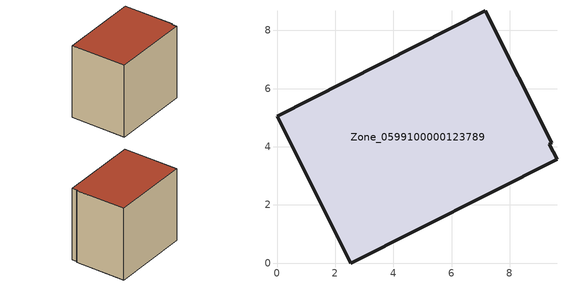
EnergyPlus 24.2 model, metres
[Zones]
Zone_0599100000123789
 floor ground (C_G): 9.45,4.14 9.36,4.08 9.63,3.58 2.54,0 0,5.04 7.16,8.67 z2.69
 wall outside (C_F): 9.45,4.14 7.16,8.67 0,5.04 2.54,0 9.63,3.58 9.36,4.08 9.45,4.14 z2.69:10.11
 roof outside (C_R): 9.36,4.08 9.45,4.14 7.16,8.67 0,5.04 2.54,0 9.63,3.58 z10.11
[BUILDING]
Pand.0599100000123789: North Axis=0; Terrain=City; Loads Convergence Tolerance Value=0.04; Temperature Convergence Tolerance Value=0.4; Solar Distribution=FullExterior; Maximum Number of Warmup Days=25; Minimum Number of Warmup Days=1
[Site:Location]
Rotterdam.The.Hague.AP_ZH_NLD Design_Conditions: Latitude=51.96; Longitude=4.45; Time Zone=1; Elevation=-4.5
[SITE:GROUNDTEMPERATURE:BUILDINGSURFACE]
18, 18, 18, 18, 18, 18, 18, 18, 18, 18, 18, 18
[MATERIAL] Thermal Absorptance=0.9; Solar Absorptance=0.7; Visible Absorptance=0.7
Name | Roughness | Thickness | Conductivity | Density | Specific Heat
G.TI.1946-1964 | MediumSmooth | 0.15 | 1 | 540 | 1210
F.TI.1946-1964 | Rough | 0.3 | 0.857143 | 1920 | 840
R.TI.1946-1964 | MediumRough | 0.2 | 0.277778 | 1500 | 1000
[CONSTRUCTION]
C_G: G.TI.1946-1964
C_F: F.TI.1946-1964
C_R: R.TI.1946-1964
[ZONE]
Zone_0599100000123789: Type=1; Multiplier=1; Ceiling Height=Autocalculate; Volume=Autocalculate; Floor Area=autocalculate; Part of Total Floor Area=Yes
[ZONEINFILTRATION:DESIGNFLOWRATE]
Infil_Zone_0599100000123789: Zone or ZoneList or Space or SpaceList=Zone_0599100000123789; Schedule=AlwaysOn; Design Flow Rate Calculation Method=Flow/Area; Flow Rate per Floor Area=0.003; Constant Term Coefficient=1; Temperature Term Coefficient=0; Velocity Term Coefficient=0; Velocity Squared Term Coefficient=0
[HVACTEMPLATE:ZONE:IDEALLOADSAIRSYSTEM]
Zone_0599100000123789: Maximum Heating Supply Air Temperature=50; Minimum Cooling Supply Air Temperature=13; Maximum Heating Supply Air Humidity Ratio=0.0156; Minimum Cooling Supply Air Humidity Ratio=0.0077; Heating Limit=NoLimit; Cooling Limit=NoLimit; Dehumidification Control Type=ConstantSensibleHeatRatio; Cooling Sensible Heat Ratio=0.7; Dehumidification Setpoint=60; Humidification Control Type=None; Humidification Setpoint=30; Outdoor Air Method=None; Outdoor Air Flow Rate per Person=0.00944; Outdoor Air Flow Rate per Zone Floor Area=0; Outdoor Air Flow Rate per Zone=0; Demand Controlled Ventilation Type=None; Outdoor Air Economizer Type=NoEconomizer; Heat Recovery Type=None; Sensible Heat Recovery Effectiveness=0.7; Latent Heat Recovery Effectiveness=0.65
[ZONECONTROL:THERMOSTAT]
ThermostatControl_Zone_0599100000123789: Zone or ZoneList=Zone_0599100000123789; Control Type Schedule=DualSetpointControlType; Control 1=Thermostat_Zone_0599100000123789; Temperature Difference Between Cutout And Setpoint=0
[THERMOSTATSETPOINT:DUALSETPOINT]
Thermostat_Zone_0599100000123789: Heating Setpoint Temperature Schedule=HeatingSetpoint_Zone_0599100000123789; Cooling Setpoint Temperature Schedule=CoolingSetpoint_Zone_0599100000123789
[SCHEDULE:COMPACT]
HeatingSetpoint_Zone_0599100000123789: Through: 12/31, For: AllDays, Until: 24:00, 21
CoolingSetpoint_Zone_0599100000123789: Through: 12/31, For: AllDays, Until: 24:00, 24
DualSetpointControlType: Through: 12/31, For: AllDays, Until: 24:00, 4
AlwaysOn: Through: 12/31, For: AllDays, Until: 24:00, 1
